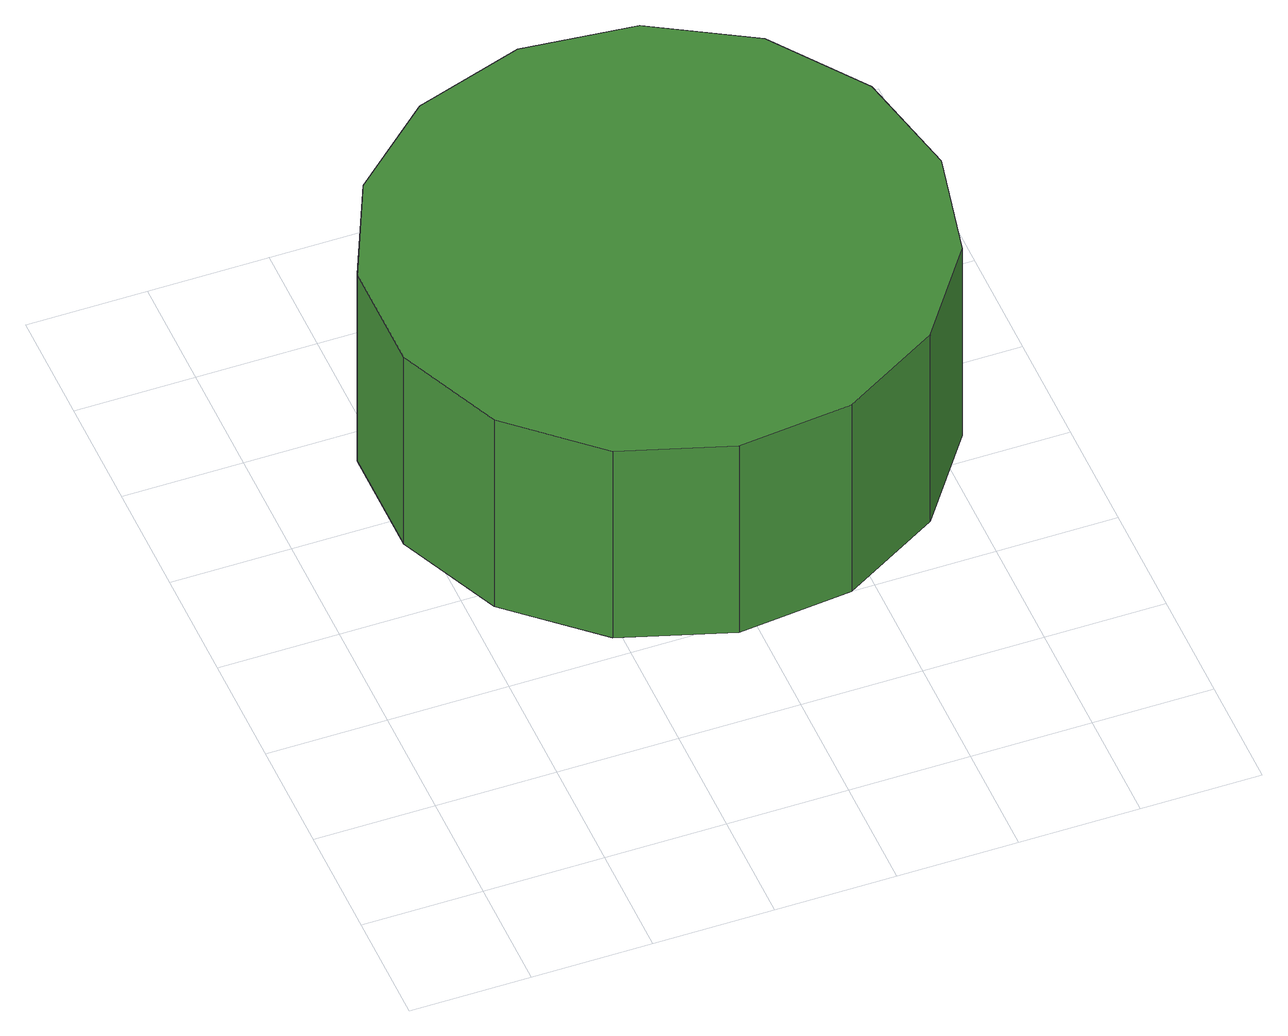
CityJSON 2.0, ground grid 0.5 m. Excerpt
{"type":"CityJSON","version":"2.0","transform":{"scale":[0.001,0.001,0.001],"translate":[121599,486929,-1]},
"CityObjects":{
"tree1":{"type":"SolitaryVegetationObject","attributes":{"function":"something"},"geometry":[{"type":"MultiSurface","lod":"1","boundaries":[[[0,1,2,3,4,5,6,7,8,9,10,11,12,13,14]],[[15,16,17,18,19,20,21,22,23,24,25,26,27,28,29]],[[0,29,28,1]],[[1,28,27,2]],[[2,27,26,3]],[[3,26,25,4]],[[4,25,24,5]],[[5,24,23,6]],[[6,23,22,7]],[[7,22,21,8]],[[8,21,20,9]],[[9,20,19,10]],[[10,19,18,11]],[[11,18,17,12]],[[12,17,16,13]],[[13,16,15,14]],[[14,15,29,0]]]}]}
},
"vertices":[
[2709,2107,1614],[2609,2580,1614],[2324,2972,1614],[1906,3213,1614],[1425,3264,1614],[965,3114,1614],[605,2791,1614],[408,2349,1614],[408,1865,1614],[605,1424,1614],[965,1100,1614],[1425,950,1614],[1906,1001,1614],[2324,1243,1614],[2609,1634,1614],[2609,1634,612],[2324,1243,612],[1906,1001,612],[1425,950,612],[965,1100,612],[605,1424,612],[408,1865,612],[408,2349,612],[605,2791,612],[965,3114,612],[1425,3264,612],[1906,3213,612],[2324,2972,612],[2609,2580,612],[2709,2107,612]
]}
